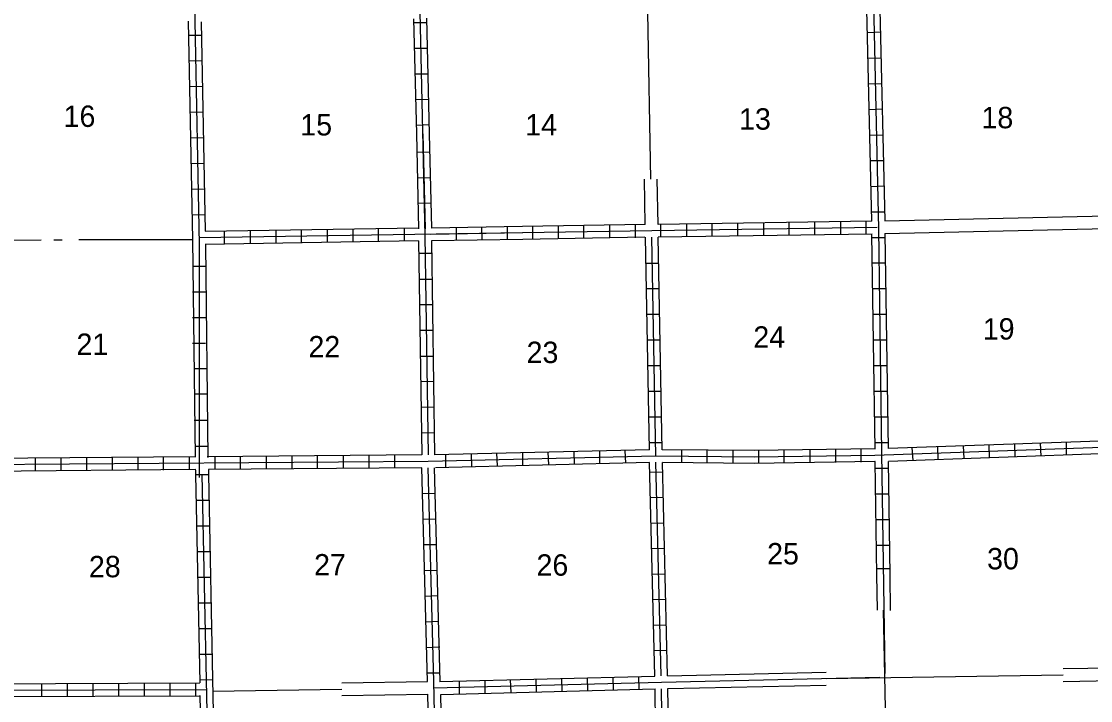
# Model space of a CAD drawing. Extents: x 1684235 to 2162087, y 16058941 to 16536903.
# Drawn here: x 1980329 to 2005325, y 16253183 to 16269070 of the extents above; entities that cross this region are included whole.
import ezdxf

# ---------------------------------------------------------------- set-up
doc = ezdxf.new("R2010")
doc.units = 0
for name, color, linetype in [('L11', 7, 'Continuous'), ('L13', 7, 'Continuous'), ('L14', 7, 'Continuous'), ('L8', 7, 'Continuous'), ('L9', 7, 'Continuous')]:
    doc.layers.add(name, color=color, linetype=linetype)

msp = doc.modelspace()

# ---------------------------------------------------------------- linework, layer by layer
at = {"layer": 'L11'}
for p, q in [((2000513, 16264405), (2005708, 16264522)), ((2000513, 16264105), (2005708, 16264222)), ((2000631, 16256120), (2000643, 16255293)), ((2005839, 16253943), (2004682, 16253925)), ((2005843, 16253643), (2004686, 16253625))]:
    msp.add_line(p, q, dxfattribs=at)
for points in [[(1994914, 16264318), (1994895, 16265378)], [(1995214, 16264323), (1995195, 16265379)], [(2000343, 16255297), (2000331, 16256125)], [(1995437, 16253764), (1999140, 16253849)], [(1987820, 16253599), (1989821, 16253631)], [(1987818, 16253299), (1989827, 16253331)], [(1995443, 16253463), (1999140, 16253545)]]:
    msp.add_lwpolyline(points, dxfattribs=at)
at = {"layer": 'L13'}
for p, q in [((2000474, 16255295), (2000565, 16251029)), ((2004684, 16253775), (1999140, 16253693))]:
    msp.add_line(p, q, dxfattribs=at)
for points in [[(1995045, 16265379), (1994974, 16269279)], [(1980073, 16263951), (1980793, 16263962)], [(1981088, 16263962), (1981284, 16263962)], [(1981673, 16263972), (1984328, 16263972)], [(1984800, 16253402), (1987819, 16253449)]]:
    msp.add_lwpolyline(points, dxfattribs=at)
at = {"layer": 'L8'}
for p, q in [((1989504, 16269047), (1989805, 16269047)), ((2000412, 16268814), (2000117, 16268804)), ((1984240, 16268746), (1984541, 16268751)), ((1989515, 16268445), (1989816, 16268445)), ((1984251, 16268144), (1984547, 16268154)), ((2000423, 16268212), (2000122, 16268202)), ((1989531, 16267843), (1989832, 16267843)), ((1984267, 16267547), (1984562, 16267552)), ((2000439, 16267610), (2000138, 16267605)), ((1989541, 16267246), (1989842, 16267251)), ((1984272, 16266945), (1984573, 16266956)), ((2000455, 16267014), (2000154, 16267003)), ((1989557, 16266644), (1989858, 16266655)), ((1984283, 16266343), (1984583, 16266354)), ((1989714, 16266440), (1989766, 16264217)), ((2000465, 16266412), (2000164, 16266401)), ((1989873, 16266010), (1989575, 16266003)), ((2000481, 16265810), (2000180, 16265805)), ((1984298, 16265747), (1984599, 16265752)), ((1989887, 16265413), (1989589, 16265406)), ((1984309, 16265145), (1984605, 16265155)), ((2000492, 16265213), (2000191, 16265203)), ((1989901, 16264817), (1989603, 16264810)), ((1984314, 16264543), (1984615, 16264553)), ((2000508, 16264611), (2000207, 16264606)), ((1994082, 16264004), (1994082, 16264305)), ((1994684, 16264009), (1994684, 16264310)), ((1995280, 16264020), (1995280, 16264321)), ((1995882, 16264030), (1995882, 16264326)), ((1996479, 16264036), (1996479, 16264337)), ((1997081, 16264046), (1997081, 16264347)), ((1997683, 16264052), (1997683, 16264353)), ((1998279, 16264062), (1998279, 16264363)), ((1998881, 16264078), (1998881, 16264379)), ((1999483, 16264089), (1999483, 16264384)), ((2000080, 16264094), (2000080, 16264395)), ((1985080, 16263862), (1985080, 16264162)), ((1985682, 16263872), (1985682, 16264168)), ((1986284, 16263877), (1986284, 16264178)), ((1986880, 16263893), (1986880, 16264194)), ((1987482, 16263904), (1987482, 16264205)), ((1988084, 16263914), (1988084, 16264210)), ((1988681, 16263920), (1988681, 16264221)), ((1989283, 16263930), (1989283, 16264226)), ((1992045, 16264272), (1989916, 16264236)), ((1990502, 16263946), (1990497, 16264245)), ((1991099, 16263956), (1991094, 16264255)), ((1991695, 16263967), (1991690, 16264265)), ((1992282, 16263978), (1992282, 16264279)), ((1992883, 16263988), (1992883, 16264289)), ((1993480, 16263994), (1993480, 16264294)), ((1992050, 16263972), (1989916, 16263936)), ((2000513, 16264009), (2000212, 16264009)), ((1989620, 16263645), (1989921, 16263645)), ((1984330, 16263344), (1984631, 16263344)), ((1994921, 16263418), (1995222, 16263418)), ((2000523, 16263413), (2000222, 16263413)), ((1989631, 16263043), (1989932, 16263043)), ((1994937, 16262821), (1995238, 16262821)), ((2000529, 16262811), (2000233, 16262811)), ((1984330, 16262747), (1984631, 16262747)), ((1989642, 16262446), (1989937, 16262446)), ((1984330, 16262146), (1984631, 16262146)), ((1994948, 16262219), (1995249, 16262219)), ((2000539, 16262214), (2000238, 16262214)), ((1989647, 16261845), (1989948, 16261845)), ((1994964, 16261618), (1995265, 16261618)), ((2000550, 16261612), (2000249, 16261612)), ((1984330, 16261544), (1984631, 16261544)), ((1989657, 16261243), (1989958, 16261243)), ((1984372, 16260952), (1984673, 16260952)), ((1994974, 16261021), (1995275, 16261021)), ((2000566, 16261010), (2000265, 16261010)), ((1989663, 16260646), (1989964, 16260651)), ((1984367, 16260356), (1984663, 16260356)), ((1994980, 16260419), (1995280, 16260419)), ((2000571, 16260414), (2000275, 16260414)), ((1989673, 16260044), (1989974, 16260055)), ((1994995, 16259822), (1995296, 16259822)), ((2000581, 16259812), (2000280, 16259812)), ((1984367, 16259743), (1984663, 16259743)), ((1989684, 16259447), (1989980, 16259453)), ((1984383, 16259136), (1984684, 16259136)), ((1995006, 16259220), (1995307, 16259220)), ((1999964, 16258761), (1999964, 16259062)), ((2000592, 16259210), (2000291, 16259210)), ((2001173, 16258803), (2001157, 16259104)), ((2001764, 16258819), (2001754, 16259120)), ((2002366, 16258845), (2002355, 16259146)), ((2002963, 16258861), (2002957, 16259162)), ((2003565, 16258888), (2003554, 16259189)), ((2004166, 16258904), (2004156, 16259205)), ((2004763, 16258930), (2004758, 16259231)), ((1980655, 16258555), (1980655, 16258851)), ((1981257, 16258560), (1981257, 16258861)), ((1981859, 16258560), (1981859, 16258861)), ((1982456, 16258571), (1982456, 16258872)), ((1983058, 16258576), (1983058, 16258877)), ((1983654, 16258576), (1983654, 16258877)), ((1984256, 16258587), (1984256, 16258888)), ((1984858, 16258587), (1984858, 16258888)), ((1985455, 16258597), (1985455, 16258893)), ((1986057, 16258597), (1986057, 16258893)), ((1986658, 16258603), (1986658, 16258904)), ((1987255, 16258613), (1987255, 16258914)), ((1987857, 16258613), (1987857, 16258914)), ((1988459, 16258618), (1988459, 16258919)), ((1989056, 16258618), (1989056, 16258919)), ((1990254, 16258634), (1990249, 16258935)), ((1990856, 16258655), (1990851, 16258951)), ((1991458, 16258671), (1991447, 16258972)), ((1992054, 16258677), (1992049, 16258977)), ((1992656, 16258698), (1992646, 16258993)), ((1993258, 16258713), (1993248, 16259009)), ((1993855, 16258719), (1993850, 16259020)), ((1994457, 16258735), (1994446, 16259036)), ((1995766, 16258745), (1995766, 16259046)), ((1996363, 16258735), (1996363, 16259036)), ((1996965, 16258735), (1996965, 16259036)), ((1997567, 16258729), (1997567, 16259030)), ((1998163, 16258735), (1998163, 16259036)), ((1998765, 16258745), (1998765, 16259046)), ((1999367, 16258756), (1999367, 16259051)), ((2000597, 16258613), (2000296, 16258613)), ((2000592, 16258777), (2000631, 16256120)), ((1984399, 16258471), (1984700, 16258471)), ((1995021, 16258529), (1995319, 16258536)), ((1984415, 16257869), (1984716, 16257869)), ((1989710, 16258030), (1990011, 16258036)), ((1995036, 16257932), (1995334, 16257939)), ((2000608, 16258011), (2000307, 16258011)), ((1989721, 16257430), (1990022, 16257436)), ((1995050, 16257336), (1995348, 16257343)), ((2000613, 16257409), (2000312, 16257409)), ((1984425, 16257272), (1984721, 16257272)), ((1989731, 16256831), (1990032, 16256836)), ((2000624, 16256813), (2000323, 16256813)), ((1984441, 16256670), (1984742, 16256670)), ((1995065, 16256739), (1995363, 16256747)), ((1984446, 16256068), (1984747, 16256068)), ((1989758, 16256227), (1990059, 16256237)), ((1995080, 16256143), (1995378, 16256150)), ((2000629, 16256267), (2000328, 16256267)), ((1989768, 16255628), (1990069, 16255638)), ((1995094, 16255546), (1995392, 16255554)), ((1984467, 16255472), (1984763, 16255472)), ((1984473, 16254870), (1984774, 16254870)), ((1989789, 16255028), (1990090, 16255039)), ((1995109, 16254950), (1995407, 16254957)), ((1989810, 16254428), (1990111, 16254439)), ((1995124, 16254353), (1995422, 16254361)), ((1984488, 16254268), (1984789, 16254268)), ((1989816, 16253829), (1990117, 16253835)), ((1980808, 16253286), (1980808, 16253587)), ((1981405, 16253286), (1981405, 16253587)), ((1982007, 16253286), (1982007, 16253587)), ((1982609, 16253286), (1982609, 16253587)), ((1983205, 16253286), (1983205, 16253587)), ((1983807, 16253296), (1983807, 16253597)), ((1984404, 16253296), (1984404, 16253597)), ((1984499, 16253671), (1984800, 16253676)), ((1990571, 16253344), (1990571, 16253645)), ((1991173, 16253360), (1991173, 16253660)), ((1991775, 16253370), (1991764, 16253671)), ((1992371, 16253386), (1992366, 16253687)), ((1992973, 16253402), (1992963, 16253703)), ((1993575, 16253418), (1993565, 16253719)), ((1994172, 16253439), (1994166, 16253734)), ((1994774, 16253444), (1994763, 16253745)), ((1995215, 16248341), (1995143, 16253456)), ((1995515, 16248346), (1995443, 16253463))]:
    msp.add_line(p, q, dxfattribs=at)
for points in [[(1984209, 16284945), (1984314, 16279543), (1984298, 16274379), (1984383, 16269078), (1984483, 16263851), (1984488, 16258402)], [(1989589, 16274443), (1989647, 16269295), (1989763, 16264052), (1989842, 16258930)], [(2000212, 16264395), (2000096, 16269347)], [(2000249, 16269495), (2000365, 16264221), (2000439, 16258977), (2000513, 16253814)], [(2000397, 16269348), (2000513, 16264405)], [(1984230, 16269078), (1984328, 16263972)], [(1984531, 16269062), (1984626, 16264162)], [(1989499, 16269131), (1989563, 16266436)], [(1989800, 16269147), (1989864, 16266443)], [(1989563, 16266436), (1989615, 16264221)], [(1989864, 16266443), (1989916, 16264236)], [(1994914, 16264318), (1992045, 16264271)], [(2000212, 16264395), (1995214, 16264323)], [(2000333, 16264247), (1995064, 16264168), (1984483, 16264004)], [(1989615, 16264236), (1984626, 16264152)], [(1992048, 16264122), (1989903, 16264085)], [(2000222, 16264094), (1995217, 16264020)], [(2000291, 16259062), (2000212, 16264089)], [(2000513, 16264105), (2000592, 16259078)], [(1984328, 16263972), (1984388, 16258877)], [(1989615, 16263935), (1984626, 16263851)], [(1984631, 16263846), (1984684, 16258872)], [(1989615, 16263935), (1989689, 16258930)], [(1989916, 16263936), (1989990, 16258930)], [(1994900, 16264020), (1992050, 16263972)], [(1995016, 16259052), (1994916, 16264020)], [(1995164, 16258904), (1995064, 16264020)], [(1995312, 16259052), (1995217, 16264020)], [(2032266, 16259437), (2029995, 16259453), (2026912, 16259410), (2021680, 16259347), (2016463, 16259268), (2005814, 16259109), (2000280, 16258919), (1997456, 16258877), (1995164, 16258904)], [(2000296, 16259073), (2000280, 16259073), (1997456, 16259030), (1995312, 16259052)], [(2005756, 16259263), (2000592, 16259078)], [(1995164, 16258904), (1989842, 16258777), (1979346, 16258698), (1974055, 16258634)], [(1984388, 16258888), (1979499, 16258845)], [(1989689, 16258930), (1984673, 16258888)], [(1995016, 16259052), (1989990, 16258930)], [(2005756, 16258962), (2000597, 16258777)], [(1984404, 16258587), (1979499, 16258545)], [(1984399, 16258571), (1984399, 16258460)], [(1989689, 16258629), (1984705, 16258587)], [(1984705, 16258587), (1984705, 16258471)], [(1989821, 16253631), (1989689, 16258629)], [(1990122, 16253629), (1989990, 16258629)], [(1995014, 16258752), (1990006, 16258629)], [(1995137, 16253757), (1995014, 16258752)], [(1995287, 16253761), (1995164, 16258761)], [(2000291, 16258772), (2000280, 16258772), (1997456, 16258729), (1995315, 16258754)], [(1995437, 16253764), (1995315, 16258754)], [(2000331, 16256125), (2000291, 16258777)], [(1984399, 16258471), (1984499, 16253602)], [(1984547, 16258471), (1984657, 16253296), (1984874, 16243042)], [(1984700, 16258471), (1984805, 16253296), (1984862, 16250630)], [(1979439, 16253575), (1984499, 16253597)], [(1989974, 16253481), (1995291, 16253613), (2000397, 16253729)], [(1990312, 16237593), (1990207, 16243143), (1990090, 16248238), (1989974, 16253629)], [(1990106, 16253629), (1995137, 16253757)], [(1974209, 16253381), (1979441, 16253428), (1984657, 16253444)], [(1989937, 16248370), (1989827, 16253331)], [(1990133, 16253328), (1995143, 16253456)], [(1990354, 16243137), (1990354, 16243143), (1990238, 16248238), (1990133, 16253328)], [(1995365, 16248343), (1995293, 16253460)], [(1979605, 16253280), (1984488, 16253296)], [(1984504, 16253301), (1984504, 16253296), (1984561, 16250630)]]:
    msp.add_lwpolyline(points, dxfattribs=at)
at = {"layer": 'L9'}
msp.add_lwpolyline([(1989974, 16253629), (1989842, 16258629)], dxfattribs=at)

# ---------------------------------------------------------------- texts
at = {"layer": 'L14'}
for s, p in [('16', (1981315, 16266602)), ('18', (2002773, 16266570)), ('15', (1986849, 16266401)), ('14', (1992107, 16266401)), ('13', (1997107, 16266538)), ('19', (2002804, 16261628)), ('24', (1997440, 16261438)), ('21', (1981616, 16261269)), ('22', (1987039, 16261211)), ('23', (1992139, 16261079)), ('25', (1997762, 16256369)), ('28', (1981907, 16256068)), ('27', (1987171, 16256110)), ('26', (1992371, 16256105)), ('30', (2002905, 16256253))]:
    msp.add_text(s, height=500, rotation=360, dxfattribs=at).set_placement(p)

doc.saveas('drawing.dxf')
